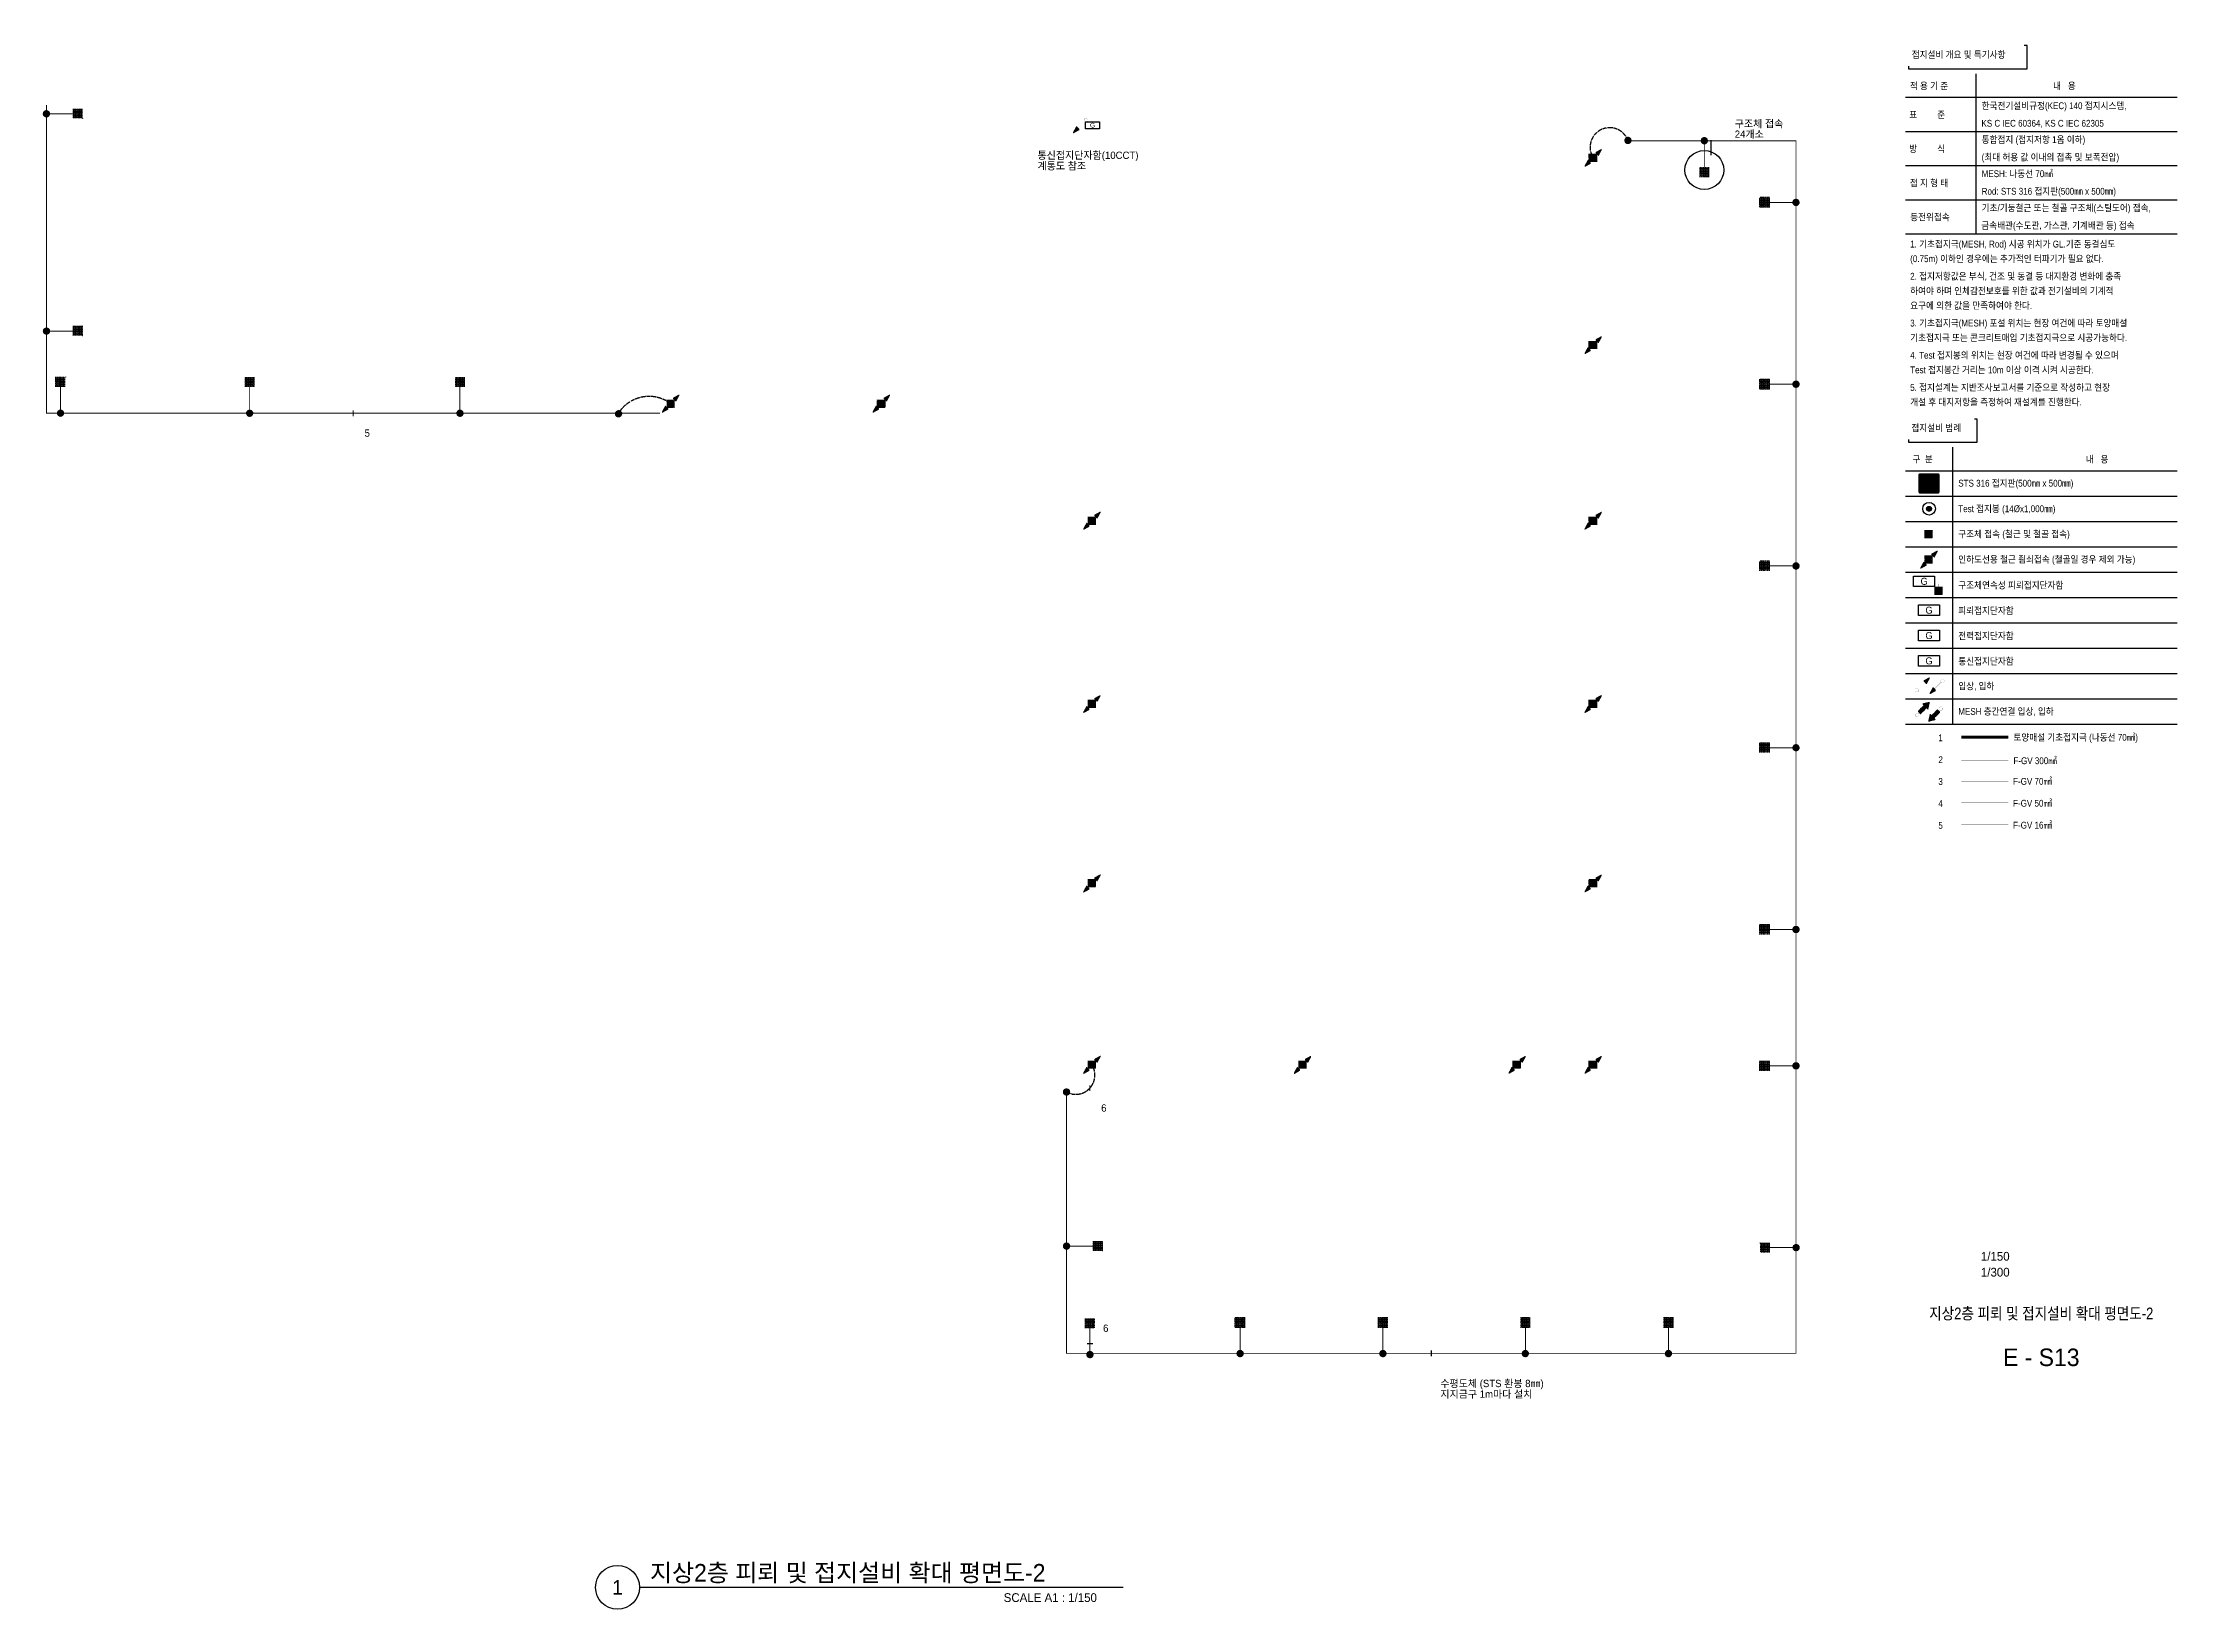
# Model space of a CAD drawing. Header units: millimetres. Extents: x 81900 to 502050, y -708375 to 1238700.
# Drawn here: x 392605 to 502050, y -173775 to -93450 of the extents above; entities that cross this region are included whole.
import ezdxf
from ezdxf.enums import TextEntityAlignment as Align

# ---------------------------------------------------------------- set-up
doc = ezdxf.new("R2010")
doc.units = ezdxf.units.MM
doc.header["$LTSCALE"] = 150
doc.set_wipeout_variables(frame=1)
for name, pattern in [('AM_ISO09W050', [22.5, 12, -1.5, 3, -1.5, 3, -1.5]), ('C2', [18.5, 13.5, -2, 1, -2]), ('HID', [2.3, 1.5, -0.8]), ('HIDDEN', [0.375, 0.25, -0.125])]:
    doc.linetypes.add(name, pattern=pattern)
doc.layers.get('0').update_dxf_attribs({"lineweight": 0})
for name, color, linetype in [('------99 Grounding and Lightning', 3, 'Continuous'), ('------99 Grounding and Lightning_Roof', 2, 'Continuous'), ('------99 Grounding_Grounding Terminal Board_E', 3, 'Continuous'), ('------99 Grounding_Grounding Terminal Board_T', 2, 'Continuous'), ('------99 Grounding_Mesh', 6, 'Continuous'), ('-----09 E-WIRE-GV', 2, 'Continuous'), ('-----20 General Symbol', 3, 'Continuous'), ('-----29 Cable Schedule', 1, 'Continuous'), ('-----29 Indicator', 1, 'Continuous'), ('-----30 Text', 2, 'Continuous'), ('-----41 Drawing Title', 2, 'Continuous'), ('-----42 Drawing Number', 2, 'Continuous'), ('-----43 Drawing Scale', 3, 'Continuous')]:
    doc.layers.add(name, color=color, linetype=linetype)
doc.styles.add('ELEC', font='')
doc.styles.get('ELEC').set_extended_font_data('Dotum')
pattern_1 = [(180, (845852.563, 610254.6404), (-1e-14, -6.25), [])]

# ---------------------------------------------------------------- blocks, each defined once
blk = doc.blocks.new('STS 316 접지판')
blk.add_wipeout([(-254, -276), (-270, -270), (-276, -254), (-276, 254), (-270, 270), (-254, 276), (254, 276), (270, 270), (276, 254), (276, -254), (270, -270), (254, -276)])
h = blk.add_hatch(color=256)
h.dxf.hatch_style = 1
h.set_gradient(color1=(132, 132, 132), color2=(214, 214, 214), tint=1, name='SPHERICAL')
edge = h.paths.add_edge_path()
edge.add_line((-254, 276), (254, 276))
edge.add_arc((254, 254), 22.1, 0, 90, ccw=False)
edge.add_line((276, 254), (276, -254))
edge.add_arc((254, -254), 22.1, 270, 360, ccw=False)
edge.add_line((254, -276), (-254, -276))
edge.add_arc((-254, -254), 22.1, 180, 270, ccw=False)
edge.add_line((-276, -254), (-276, 254))
edge.add_arc((-254, 254), 22.1, 90, 180, ccw=False)
h.paths.add_polyline_path([(-169, 221), (169, 221, -0.668179), (173, 212), (-165, 212, -1.496606)], flags=16)
h.paths.add_polyline_path([(221, 169), (221, -169, -0.668179), (212, -173), (212, 165, -1.496606)], flags=16)
h.paths.add_polyline_path([(-173, -212), (165, -212, -1.496606), (169, -221), (-169, -221, -0.668179)], flags=16)
h.paths.add_polyline_path([(-221, 169, 0.022626), (-52, 0, 1.473564), (-43, 4, 0.045564)], flags=16)
h = blk.add_hatch(color=256)
h.set_gradient(color1=(255, 255, 255), tint=1, name='SPHERICAL')
edge = h.paths.add_edge_path()
edge.add_arc((-232, 232), 22.1, 0, 360)
edge = h.paths.add_edge_path()
edge.add_arc((-78, 249), 16.6, 0, 360)
edge = h.paths.add_edge_path()
edge.add_arc((78, 249), 16.6, 0, 360)
edge = h.paths.add_edge_path()
edge.add_arc((232, 232), 22.1, 0, 360)
edge = h.paths.add_edge_path()
edge.add_arc((249, -77), 16.6, 0, 360)
edge = h.paths.add_edge_path()
edge.add_arc((249, 77), 16.6, 0, 360)
edge = h.paths.add_edge_path()
edge.add_arc((-78, -249), 16.6, 0, 360)
edge = h.paths.add_edge_path()
edge.add_arc((78, -249), 16.6, 0, 360)
edge = h.paths.add_edge_path()
edge.add_arc((232, -232), 22.1, 0, 360)
edge = h.paths.add_edge_path()
edge.add_arc((-232, -232), 22.1, 0, 360)
edge = h.paths.add_edge_path()
edge.add_arc((-249, -77), 16.6, 0, 360)
edge = h.paths.add_edge_path()
edge.add_arc((-249, 77), 16.6, 0, 360)
edge = h.paths.add_edge_path()
edge.add_arc((0, 0), 22.1, 0, 360)
h = blk.add_hatch(color=256)
h.set_gradient(color1=(255, 255, 255), tint=1, name='SPHERICAL')
edge = h.paths.add_edge_path()
edge.add_arc((-249, -77), 16.6, 0, 360)
edge = h.paths.add_edge_path()
edge.add_arc((-249, 77), 16.6, 0, 360)
edge = h.paths.add_edge_path()
edge.add_arc((-232, 232), 22.1, 0, 360)
edge = h.paths.add_edge_path()
edge.add_arc((-78, 249), 16.6, 0, 360)
edge = h.paths.add_edge_path()
edge.add_arc((78, 249), 16.6, 0, 360)
edge = h.paths.add_edge_path()
edge.add_arc((0, 0), 22.1, 0, 360)
edge = h.paths.add_edge_path()
edge.add_arc((232, 232), 22.1, 0, 360)
h = blk.add_hatch(color=256)
h.set_gradient(color1=(132, 132, 132), one_color=1, tint=1, name='SPHERICAL')
edge = h.paths.add_edge_path()
edge.add_arc((0, 0), 22.1, 0, 360)
for points in [[(-254, 276), (254, 276, -0.414214), (276, 254), (276, -254, -0.414214), (254, -276), (-254, -276, -0.414214), (-276, -254), (-276, 254, -0.414214), (-254, 276, 0.033225)], [(-221, -169), (-221, 169, -0.668179), (-212, 173), (-43, 4, -0.414214), (-43, -4), (-212, -173, -0.668179), (-221, -169, -0.016281)], [(-169, 221), (169, 221, -0.668179), (173, 212), (4, 43, -0.414214), (-4, 43), (-173, 212, -0.668179), (-169, 221, -0.016281)], [(221, -169), (221, 169, 0.668179), (212, 173), (43, 4, 0.414214), (43, -4), (212, -173, 0.668179), (221, -169, 0.016281)], [(-169, -221), (169, -221, 0.668179), (173, -212), (4, -43, 0.414214), (-4, -43), (-173, -212, 0.668179), (-169, -221, 0.016281)]]:
    blk.add_lwpolyline(points, format="xyb")
for centre, radius in [((-249, 77), 16.6), ((-232, 232), 22.1), ((-78, 249), 16.6), ((0, 0), 22.1), ((78, 249), 16.6), ((232, 232), 22.1), ((249, 77), 16.6), ((-249, -77), 16.6), ((-232, -232), 22.1), ((-78, -249), 16.6), ((78, -249), 16.6), ((232, -232), 22.1), ((249, -77), 16.6)]:
    blk.add_circle(centre, radius)
blk = doc.blocks.new('구조체접속')
h = blk.add_hatch()
h.set_pattern_fill('ANGLE', color=1, scale=200)
h.set_pattern_definition([(0, (0, 0), (0, 55), [40, -15]), (90, (0, 0), (-55, 3e-15), [40, -15])])
h.paths.add_polyline_path([(168, 168), (-168, 168), (-168, -168), (168, -168)])
at = {"color": 1}
for p, q in [((166, 168), (168, 166)), ((-168, -166), (-166, -168))]:
    blk.add_line(p, q, dxfattribs=at)
at = {"color": 1, "const_width": 2}
blk.add_lwpolyline([(168, 168), (-168, 168), (-168, -168), (168, -168)], close=True, dxfattribs=at)
blk = doc.blocks.new("'인하도선용 수직철근 또는 철골")
h = blk.add_hatch()
h.set_pattern_fill('ANSI31', color=256, scale=50, angle=135)
h.set_pattern_definition(pattern_1)
h.paths.add_polyline_path([(291, 293), (180, 89), (88, 181)])
h = blk.add_hatch()
h.set_pattern_fill('ANSI31', color=256, scale=50, angle=135)
h.set_pattern_definition(pattern_1)
h.paths.add_polyline_path([(-291, -293), (-180, -89), (-88, -181)])
at = {"const_width": 3.93}
for points in [[(293, 293), (181, 88), (88, 181), (293, 293)], [(-293, -293), (-181, -88), (-88, -181), (-293, -293)]]:
    blk.add_lwpolyline(points, dxfattribs=at)
at = {"xscale": 0.8, "yscale": 0.8, "zscale": 0.8}
blk.add_blockref('구조체접속', (0, 0), dxfattribs=at)
blk = doc.blocks.new('입상입하1')
h = blk.add_hatch()
h.set_pattern_fill('ANSI31', color=256, scale=50, angle=135)
h.set_pattern_definition([(180, (845993.8846, 610394.13), (-1e-14, -6.25), [])])
h.paths.add_polyline_path([(432, 432), (321, 228), (229, 321)])
at = {"const_width": 3.93}
blk.add_lwpolyline([(0, 61, -1), (0, -61, -1), (0, 61)], format="xyb", dxfattribs=at)
for points in [[(43, 43), (275, 275)], [(434, 433), (322, 227), (229, 321), (434, 433)]]:
    blk.add_lwpolyline(points, dxfattribs=at)
blk = doc.blocks.new('입상입하2')
h = blk.add_hatch()
h.set_pattern_fill('ANSI31', color=256, scale=100, angle=135)
h.set_pattern_definition([(180, (0, 0), (-2e-14, -12.5), [])])
h.paths.add_polyline_path([(326, 242), (377, 192), (433, 433), (192, 377), (242, 326), (39, 124), (124, 39)])
at = {"const_width": 3.93}
blk.add_lwpolyline([(0, 61, -1), (0, -61, -1), (0, 61)], format="xyb", dxfattribs=at)
blk.add_lwpolyline([(377, 192), (326, 242), (124, 39), (39, 124), (242, 326), (192, 377), (433, 433)], close=True, dxfattribs=at)
blk = doc.blocks.new('A$Cbdca0f5f')
at = {"color": 0}
blk.add_lwpolyline([(-360, -360), (-360, 0), (360, 0), (360, -360)], close=True, dxfattribs=at)
at = {"color": 0, "style": 'ELEC'}
blk.add_text('G', height=240, dxfattribs=at).set_placement((0, -180), align=Align.MIDDLE)
blk = doc.blocks.new('구조체연속성 TEST 단자함')
at = {"const_width": 2}
blk.add_lwpolyline([(491, -200), (491, -100, 0.414214), (391, 0), (360, 0)], format="xyb", dxfattribs=at)
at = {"layer": '------99 Grounding_Grounding Terminal Board_E'}
blk.add_blockref('A$Cbdca0f5f', (0, 180), dxfattribs=at)
at = {"xscale": 0.8, "yscale": 0.8, "zscale": 0.8}
blk.add_blockref('구조체접속', (491, -334), dxfattribs=at)
blk = doc.blocks.new('접지봉')
at = {"linetype": 'HID', "ltscale": 200}
h = blk.add_hatch(color=256, dxfattribs=at)
h.dxf.hatch_style = 1
edge = h.paths.add_edge_path()
edge.add_arc((0, 0), 102, 0, 360)
blk.add_circle((0, 0), 271)
blk.add_circle((0, 0), 102, dxfattribs=at)
blk = doc.blocks.new('A13')
blk.add_lwpolyline([(-300, 0), (-300, 300), (300, 300), (300, 0)], close=True)
at = {"style": 'ELEC'}
blk.add_text('G', height=200, dxfattribs=at).set_placement((0, 150), align=Align.MIDDLE)
blk = doc.blocks.new('A$C8673a4d5')
blk.add_wipeout([(-32961, -46990), (-32961, -49363), (-32661, -49363), (-32661, -49663), (-25624, -49663), (-25624, -47290), (-25924, -47290), (-25924, -46990)]).dxf.layer = '-----29 Cable Schedule'
blk.add_wipeout([(-32961, -50192), (-5100, -50192), (-5100, -90305), (-32961, -90305)]).dxf.layer = '-----29 Cable Schedule'
at = {"layer": '-----29 Cable Schedule'}
blk.add_lwpolyline([(-32661, -49363), (-32661, -49663), (-25624, -49663), (-25624, -47290), (-25924, -47290)], dxfattribs=at)
blk.add_wipeout([(-32961, -46990), (-25924, -46990), (-25924, -49363), (-32961, -49363)]).dxf.layer = '-----29 Cable Schedule'
at = {"layer": '-----30 Text', "style": 'ELEC', "width": 0.9}
blk.add_text('접지설비 범례', height=700, dxfattribs=at).set_placement((-32369, -48206), align=Align.MIDDLE_LEFT)
blk.add_wipeout([(-32961, -50193), (-5100, -50193), (-5100, -90306), (-32961, -90306)]).dxf.layer = '-----29 Cable Schedule'
at = {"layer": '-----09 E-WIRE-GV', "color": 6, "linetype": 'AM_ISO09W050', "ltscale": 0.5, "const_width": 300}
blk.add_lwpolyline([(-27238, -79908), (-22438, -79908)], dxfattribs=at)
at = {"layer": '-----09 E-WIRE-GV', "color": 1, "linetype": 'C2', "ltscale": 0.5, "const_width": 30}
blk.add_lwpolyline([(-27238, -82304), (-22438, -82304)], dxfattribs=at)
at = {"layer": '-----09 E-WIRE-GV', "color": 3, "linetype": 'C2', "ltscale": 0.5, "const_width": 30}
blk.add_lwpolyline([(-27238, -84417), (-22438, -84417)], dxfattribs=at)
at = {"layer": '-----09 E-WIRE-GV', "color": 4, "linetype": 'C2', "ltscale": 0.5, "const_width": 30}
blk.add_lwpolyline([(-27238, -86664), (-22438, -86664)], dxfattribs=at)
at = {"layer": '-----09 E-WIRE-GV', "color": 2, "linetype": 'C2', "ltscale": 0.5, "const_width": 30}
blk.add_lwpolyline([(-27238, -88912), (-22438, -88912)], dxfattribs=at)
at = {"layer": '-----29 Cable Schedule'}
blk.add_line((-28161, -50193), (-28161, -78593), dxfattribs=at)
for points in [[(-32961, -52593), (-5100, -52593)], [(-32961, -55193), (-5100, -55193)], [(-32961, -57793), (-5100, -57793)], [(-32961, -60393), (-5100, -60393)], [(-32961, -62993), (-5100, -62993)], [(-32961, -65593), (-5100, -65593)], [(-32961, -68193), (-5100, -68193)], [(-32961, -70793), (-5100, -70793)], [(-32961, -73393), (-5100, -73393)], [(-32961, -75993), (-5100, -75993)], [(-32961, -78593), (-5100, -78593)]]:
    blk.add_lwpolyline(points, dxfattribs=at)
at = {"layer": '------99 Grounding and Lightning'}
for name, p, xscale, yscale, zscale in [('구조체접속', (-30561, -59093), 2.4, 2.4, 2.4), ("'인하도선용 수직철근 또는 철골", (-30561, -61693), 3, 3, 3), ('구조체연속성 TEST 단자함', (-31062, -63931), 3, 3, 3)]:
    blk.add_blockref(name, p, dxfattribs=dict(at, xscale=xscale, yscale=yscale, zscale=zscale))
at = {"layer": '------99 Grounding_Grounding Terminal Board_E', "xscale": 3, "yscale": 3, "zscale": 3}
for p in [(-30561, -66353), (-30561, -68953)]:
    blk.add_blockref('A$Cbdca0f5f', p, dxfattribs=at)
at = {"layer": '------99 Grounding_Grounding Terminal Board_T', "xscale": 3.6, "yscale": 3.6, "zscale": 3.6}
blk.add_blockref('A13', (-30561, -72633), dxfattribs=at)
at = {"layer": '-----20 General Symbol', "xscale": 3, "yscale": 3, "zscale": 3}
for name, p in [('입상입하1', (-31786, -75095)), ('입상입하2', (-31798, -77616))]:
    blk.add_blockref(name, p, dxfattribs=at)
at = {"layer": '-----20 General Symbol', "xscale": 3, "yscale": 3, "zscale": 3, "rotation": 179.9999999997969}
for name, p in [('입상입하1', (-29184, -74140)), ('입상입하2', (-29324, -76969))]:
    blk.add_blockref(name, p, dxfattribs=at)
at = {"layer": '-----30 Text', "style": 'ELEC', "width": 0.9}
for s, p in [('내   용', (-14473, -51422)), ('STS 316 접지판(500㎜ x 500㎜)', (-27561, -53875)), ('Test 접지봉 (14Øx1,000㎜)', (-27561, -56493)), ('구조체 접속 (철근 및 철골 접속)', (-27561, -59083)), ('인하도선용 철근 죔쇠접속 (철골일 경우 제외 가능)', (-27561, -61683)), ('구조체연속성 피뢰접지단자함', (-27561, -64331)), ('피뢰접지단자함', (-27561, -66931)), ('전력접지단자함', (-27561, -69531)), ('통신접지단자함', (-27561, -72131)), ('입상, 입하', (-27561, -74675)), ('MESH 층간연결 입상, 입하', (-27561, -77275)), ('토양매설 기초접지극 (나동선 70㎟)', (-21904, -79938)), ('F-GV 300㎟ ', (-21904, -82333)), ('F-GV 70㎟', (-21940, -84447)), ('F-GV 50㎟', (-21940, -86694)), ('F-GV 16㎟', (-21940, -88941))]:
    blk.add_text(s, height=700, dxfattribs=at).set_placement(p, align=Align.MIDDLE_LEFT)
for points, layer in [([(-32961, -11903), (-5100, -11903), (-5100, -46690), (-32961, -46690)], '-----29 Cable Schedule'), ([(-30090, -82689), (-30090, -81716), (-29247, -81229), (-28404, -81716), (-28404, -82689), (-29247, -83176)], '-----29 Indicator'), ([(-30090, -89431), (-30090, -88457), (-29247, -87970), (-28404, -88457), (-28404, -89431), (-29247, -89917)], '-----29 Indicator')]:
    blk.add_wipeout(points).dxf.layer = layer
at = {"layer": '------99 Grounding_Mesh', "xscale": 3.6, "yscale": 3.6, "zscale": 3.6}
blk.add_blockref('STS 316 접지판', (-30561, -53893), dxfattribs=at)
for points, layer in [([(-32961, -11903), (-5100, -11903), (-5100, -46690), (-32961, -46690)], '-----29 Cable Schedule'), ([(-30090, -80442), (-30090, -79468), (-29247, -78982), (-28404, -79468), (-28404, -80442), (-29247, -80929)], '-----29 Indicator'), ([(-30090, -87183), (-30090, -86210), (-29247, -85723), (-28404, -86210), (-28404, -87183), (-29247, -87670)], '-----29 Indicator')]:
    blk.add_wipeout(points).dxf.layer = layer
at = {"layer": '-----29 Cable Schedule'}
for points in [[(-32961, -14303), (-5100, -14303)], [(-32961, -17803), (-5100, -17803)], [(-32961, -21303), (-5100, -21303)], [(-32961, -24803), (-5100, -24803)], [(-32961, -28303), (-5100, -28303)]]:
    blk.add_lwpolyline(points, dxfattribs=at)
at = {"layer": '------99 Grounding and Lightning', "xscale": 2.4, "yscale": 2.4, "zscale": 2.4}
blk.add_blockref('접지봉', (-30561, -56493), dxfattribs=at)
at = {"layer": '-----30 Text', "style": 'ELEC', "width": 0.9}
for s, p in [('적 용 기 준', (-32525, -13133)), ('내   용', (-17834, -13133)), ('한국전기설비규정(KEC) 140 접지시스템,', (-25161, -15165)), ('표         준', (-32594, -16073)), ('KS C IEC 60364, KS C IEC 62305', (-25182, -16965)), ('방         식', (-32594, -19573)), ('통합접지 (접지저항 1옴 이하)', (-25161, -18636)), ('(최대 허용 값 이내의 접촉 및 보폭전압)', (-25161, -20436)), ('MESH: 나동선 70㎟', (-25161, -22136)), ('접 지 형 태', (-32525, -23091)), ('Rod: STS 316 접지판(500㎜ x 500㎜)', (-25161, -23936)), ('등전위접속', (-32491, -26583)), ('기초/기둥철근 또는 철골 구조체(스틸도어) 접속,', (-25161, -25644)), ('금속배관(수도관, 가스관, 기계배관 등) 접속', (-25197, -27444)), ('(0.75m) 이하인 경우에는 추가적인 터파기가 필요 없다.', (-32491, -30853)), ('1. 기초접지극(MESH, Rod) 시공 위치가 GL.기준 동결심도', (-32491, -29353)), ('2. 접지저항값은 부식, 건조 및 동결 등 대지환경 변화에 충족', (-32491, -32653)), ('하여야 하며 인체감전보호를 위한 값과 전기설비의 기계적 ', (-32491, -34153)), ('3. 기초접지극(MESH) 포설 위치는 현장 여건에 따라 토양매설', (-32491, -37453)), ('요구에 의한 값을 만족하여야 한다.', (-32491, -35653)), ('기초접지극 또는 콘크리트매입 기초접지극으로 시공가능하다.', (-32491, -38953)), ('4. Test 접지봉의 위치는 현장 여건에 따라 변경될 수 있으며', (-32491, -40753)), ('Test 접지봉간 거리는 10m 이상 이격 시켜 시공한다.', (-32491, -42253)), ('5. 접지설계는 지반조사보고서를 기준으로 작성하고 현장 ', (-32491, -44053)), ('개설 후 대지저항을 측정하여 재설계를 진행한다.', (-32491, -45553)), ('구  분', (-32253, -51408)), ('1', (-29603, -79979)), ('5', (-29603, -88960))]:
    blk.add_text(s, height=700, dxfattribs=at).set_placement(p, align=Align.MIDDLE_LEFT)
for points, layer in [([(-32961, -8700), (-32961, -11074), (-32661, -11074), (-32661, -11374), (-20506, -11374), (-20506, -9000), (-20806, -9000), (-20806, -8700)], '-----29 Cable Schedule'), ([(-30090, -84936), (-30090, -83963), (-29247, -83476), (-28404, -83963), (-28404, -84936), (-29247, -85423)], '-----29 Indicator')]:
    blk.add_wipeout(points).dxf.layer = layer
at = {"layer": '-----29 Cable Schedule'}
blk.add_lwpolyline([(-32661, -11074), (-32661, -11374), (-20506, -11374), (-20506, -9000), (-20806, -9000)], dxfattribs=at)
at = {"layer": '-----30 Text', "style": 'ELEC', "width": 0.9}
for s, p in [('2', (-29603, -82226)), ('3', (-29603, -84465)), ('4', (-29603, -86713))]:
    blk.add_text(s, height=700, dxfattribs=at).set_placement(p, align=Align.MIDDLE_LEFT)
blk.add_wipeout([(-32961, -8700), (-20806, -8700), (-20806, -11074), (-32961, -11074)]).dxf.layer = '-----29 Cable Schedule'
at = {"layer": '-----29 Cable Schedule'}
blk.add_lwpolyline([(-25761, -11903), (-25761, -28303)], dxfattribs=at)
at = {"layer": '-----30 Text', "style": 'ELEC', "width": 0.9}
blk.add_text('접지설비 개요 및 특기사항', height=700, dxfattribs=at).set_placement((-32331, -9925), align=Align.MIDDLE_LEFT)
blk = doc.blocks.new('접속점 (본딩)')
h = blk.add_hatch(color=256)
h.dxf.hatch_style = 1
h.paths.add_polyline_path([(125, 0, 1), (-125, 0, 1)])
at = {"const_width": 2}
for points in [[(125, 0, 1), (-125, 0)], [(125, 0, -1), (-125, 0)]]:
    blk.add_lwpolyline(points, format="xyb", dxfattribs=at)

msp = doc.modelspace()

# ---------------------------------------------------------------- linework, layer by layer
at = {"layer": '------99 Grounding and Lightning_Roof', "color": 2, "linetype": 'HIDDEN', "ltscale": 10, "const_width": 50, "elevation": 0}
for points in [[(392800, -96650), (392800, -112450), (424250, -112450)], [(473888, -98475), (482500, -98475), (482500, -160650), (445100, -160650), (445098, -147248)]]:
    msp.add_lwpolyline(points, dxfattribs=at)
at = {"layer": '-----09 E-WIRE-GV', "color": 4, "linetype": 'C2', "ltscale": 0.1, "const_width": 50}
for points in [[(392795, -97095), (394146, -97095)], [(392800, -108235), (394151, -108235)], [(393519, -112445), (393519, -111094)], [(403217, -112450), (403217, -111099)], [(414000, -112450), (414000, -111099)]]:
    msp.add_lwpolyline(points, dxfattribs=at)
at = {"layer": '-----09 E-WIRE-GV', "color": 4, "linetype": 'C2', "ltscale": 0.1, "const_width": 50, "elevation": 0}
for points in [[(477800, -98475), (477800, -99826)], [(482500, -101640), (481149, -101640)], [(482500, -110960), (481149, -110960)], [(482500, -120280), (481149, -120280)], [(482500, -129600), (481149, -129600)], [(482500, -138920), (481149, -138920)], [(482500, -145910), (481149, -145910)], [(445099, -155150), (446450, -155150)], [(482507, -155230), (481156, -155230)], [(446300, -160713), (446300, -159362)], [(454000, -160663), (454000, -159312)], [(461320, -160663), (461320, -159312)], [(468623, -160663), (468623, -159312)], [(475960, -160663), (475960, -159312)]]:
    msp.add_lwpolyline(points, dxfattribs=at)
at = {"layer": '-----09 E-WIRE-GV', "color": 4, "linetype": 'C2', "ltscale": 0.1}
for centre, radius, start, end in [((472945, -98811), 1002, 19.59394, 212.5473), ((423694, -113457), 1869, 53.73764, 147.39407), ((445569, -146383), 987, 241.49814, 32.66642)]:
    msp.add_arc(centre, radius, start, end, dxfattribs=at)
at = {"layer": '-----29 Indicator', "elevation": 0}
for points in [[(408909, -113463, 0, 0, 0), (408525, -113463, 0, 0, 0), (408525, -112600, 64.2, 64.2, 0), (408525, -112300, 0, 0, 0)], [(446676, -148068, 0, 0, 0), (446292, -148068, 0, 0, 0), (446292, -147205, 64.2, 64.2, 0), (446292, -146905, 0, 0, 0)], [(447124, -159766, 0, 0, 0), (447124, -160150, 0, 0, 0), (446450, -160150, 64.2, 64.2, 0), (446150, -160150, 0, 0, 0)]]:
    msp.add_lwpolyline(points, format="xyseb", dxfattribs=at)
at = {"layer": '-----29 Indicator'}
msp.add_circle((477800, -99978), 1000, dxfattribs=at)
at = {"layer": '-----41 Drawing Title', "color": 7}
msp.add_line((447998, -172650), (423202, -172650), dxfattribs=at)
msp.add_circle((422077, -172650), 1125, dxfattribs=at)

# ---------------------------------------------------------------- block references
at = {"layer": '------99 Grounding and Lightning', "xscale": 1.5, "yscale": 1.5, "zscale": 1.5}
for name, p, rotation in [('접속점 (본딩)', (392795, -97095), 269.9999999999999), ('구조체접속', (394398, -97095), 269.9999999999999), ('접속점 (본딩)', (473884, -98463), 89.99999999999999), ('접속점 (본딩)', (477800, -98475), 180), ('구조체접속', (477800, -100078), 180), ('구조체접속', (480897, -101640), 89.99999999999999), ('접속점 (본딩)', (482500, -101640), 89.99999999999999), ('접속점 (본딩)', (392800, -108235), 269.9999999999999), ('구조체접속', (394403, -108235), 269.9999999999999), ('구조체접속', (480897, -110960), 89.99999999999999), ('접속점 (본딩)', (482500, -110960), 89.99999999999999), ('접속점 (본딩)', (422130, -112477), 89.99999999999999), ('구조체접속', (480897, -120280), 89.99999999999999), ('접속점 (본딩)', (482500, -120280), 89.99999999999999), ('구조체접속', (480897, -129600), 89.99999999999999), ('접속점 (본딩)', (482500, -129600), 89.99999999999999), ('구조체접속', (480897, -138920), 89.99999999999999), ('접속점 (본딩)', (482500, -138920), 89.99999999999999), ('구조체접속', (480897, -145910), 89.99999999999999), ('접속점 (본딩)', (482500, -145910), 89.99999999999999), ('접속점 (본딩)', (445098, -147250), 89.99999999999999), ('접속점 (본딩)', (445099, -155150), 269.9999999999999), ('구조체접속', (446702, -155150), 269.9999999999999), ('구조체접속', (480904, -155230), 89.99999999999999), ('접속점 (본딩)', (482507, -155230), 89.99999999999999)]:
    msp.add_blockref(name, p, dxfattribs=dict(at, rotation=rotation))
for name, p in [("'인하도선용 수직철근 또는 철골", (472100, -99350)), ("'인하도선용 수직철근 또는 철골", (472100, -108950)), ('구조체접속', (393519, -110842)), ('구조체접속', (403217, -110847)), ('구조체접속', (414000, -110847)), ("'인하도선용 수직철근 또는 철골", (424800, -111950)), ("'인하도선용 수직철근 또는 철골", (435600, -111950)), ('접속점 (본딩)', (393519, -112445)), ('접속점 (본딩)', (403217, -112450)), ('접속점 (본딩)', (414000, -112450)), ("'인하도선용 수직철근 또는 철골", (446400, -117950)), ("'인하도선용 수직철근 또는 철골", (472100, -117950)), ("'인하도선용 수직철근 또는 철골", (446400, -127350)), ("'인하도선용 수직철근 또는 철골", (472100, -127350)), ("'인하도선용 수직철근 또는 철골", (446400, -136550)), ("'인하도선용 수직철근 또는 철골", (472100, -136550)), ("'인하도선용 수직철근 또는 철골", (446400, -145850)), ("'인하도선용 수직철근 또는 철골", (457200, -145850)), ("'인하도선용 수직철근 또는 철골", (468200, -145850)), ("'인하도선용 수직철근 또는 철골", (472100, -145850)), ('구조체접속', (446300, -159110)), ('구조체접속', (454000, -159060)), ('구조체접속', (461320, -159060)), ('구조체접속', (468623, -159060)), ('구조체접속', (475960, -159060)), ('접속점 (본딩)', (446300, -160713)), ('접속점 (본딩)', (454000, -160663)), ('접속점 (본딩)', (461320, -160663)), ('접속점 (본딩)', (468623, -160663)), ('접속점 (본딩)', (475960, -160663))]:
    msp.add_blockref(name, p, dxfattribs=at)
at = {"layer": '------99 Grounding_Grounding Terminal Board_T', "xscale": 1.2, "yscale": 1.2, "zscale": 1.2}
msp.add_blockref('A13', (446431, -97860), dxfattribs=at)
at = {"layer": '-----20 General Symbol', "xscale": 1.5, "yscale": 1.5, "zscale": 1.5, "rotation": 180}
msp.add_blockref('입상입하1', (446092, -97408), dxfattribs=at)
at = {"layer": '-----29 Cable Schedule', "xscale": 0.5, "yscale": 0.5, "zscale": 0.5}
msp.add_blockref('A$C8673a4d5', (504600, -89100), dxfattribs=at)

# ---------------------------------------------------------------- texts
at = {"layer": '-----41 Drawing Title', "style": 'ELEC', "width": 0.85}
msp.add_text('지상2층 피뢰 및 접지설비 확대 평면도-2', height=600, dxfattribs=at).set_placement((495075, -158605), align=Align.MIDDLE_CENTER)
at = {"layer": '-----41 Drawing Title', "color": 2, "style": 'ELEC'}
msp.add_text('지상2층 피뢰 및 접지설비 확대 평면도-2', height=900, dxfattribs=at).set_placement((423742, -172350))
at = {"layer": '-----41 Drawing Title', "color": 7, "style": 'ELEC'}
msp.add_text('1', height=750, dxfattribs=at).set_placement((422077, -172650), align=Align.MIDDLE)
at = {"layer": '-----41 Drawing Title', "style": 'ELEC'}
msp.add_text('SCALE A1 : 1/150', height=450, dxfattribs=at).set_placement((446656, -173400), align=Align.RIGHT)
at = {"layer": '-----42 Drawing Number', "style": 'ELEC'}
msp.add_text('E - S13', height=900, dxfattribs=at).set_placement((495075, -160855), align=Align.MIDDLE_CENTER)
at = {"layer": '-----43 Drawing Scale', "style": 'ELEC'}
for s, p in [('1/150', (491980, -155900)), ('1/300', (491980, -156715))]:
    msp.add_text(s, height=450, dxfattribs=at).set_placement(p)

# ---------------------------------------------------------------- wipeouts: each hides what was drawn before it
msp.add_wipeout([(464184, -161856), (470109, -161856), (470109, -163043), (464184, -163043)]).dxf.layer = '-----29 Indicator'

# ---------------------------------------------------------------- next in the draw order: linework, layer by layer
at = {"layer": '-----29 Indicator', "elevation": 0}
msp.add_lwpolyline([(464184, -162449, 0, 0, 0), (463800, -162449, 0, 0, 0), (463800, -160800, 64.2, 64.2, 0), (463800, -160500, 0, 0, 0)], format="xyseb", dxfattribs=at)

# ---------------------------------------------------------------- next in the draw order: texts
at = {"layer": '-----30 Text', "style": 'ELEC'}
for s, p in [('수평도체 (STS 환봉 8㎜)', (464265, -162196)), ('지지금구 1m마다 설치', (464265, -162742))]:
    msp.add_text(s, height=375, dxfattribs=at).set_placement(p, align=Align.MIDDLE_LEFT)

# ---------------------------------------------------------------- next in the draw order: wipeouts: each hides what was drawn before it
for points in [[(479297, -97293), (482209, -97293), (482209, -98427), (479297, -98427)], [(443476, -98860), (449387, -98860), (449387, -100110), (443476, -100110)], [(408909, -113666), (408909, -113261), (409261, -113058), (409612, -113261), (409612, -113666), (409261, -113869)], [(446676, -148271), (446676, -147865), (447028, -147663), (447379, -147865), (447379, -148271), (447028, -148474)], [(446773, -159563), (446773, -159157), (447124, -158954), (447475, -159157), (447475, -159563), (447124, -159766)]]:
    msp.add_wipeout(points).dxf.layer = '-----29 Indicator'

# ---------------------------------------------------------------- next in the draw order: linework, layer by layer
at = {"layer": '-----29 Indicator', "elevation": 0}
msp.add_lwpolyline([(479297, -97860, 0, 0, 0), (478143, -97860, 0, 0, 0), (478143, -98432, 64.2, 64.2, 0), (478143, -99232, 0, 0, 0)], format="xyseb", dxfattribs=at)

# ---------------------------------------------------------------- next in the draw order: texts
at = {"layer": '-----30 Text', "style": 'ELEC'}
for s, p in [('구조체 접속 ', (479360, -97605, 0)), ('24개소', (479360, -98140, 0)), ('통신접지단자함(10CCT)', (443613, -99222)), ('계통도 참조', (443613, -99767)), ('5', (409110, -113467)), ('6', (446876, -148071)), ('6', (446973, -159363))]:
    msp.add_text(s, height=375, dxfattribs=at).set_placement(p, align=Align.MIDDLE_LEFT)

doc.saveas('drawing.dxf')
